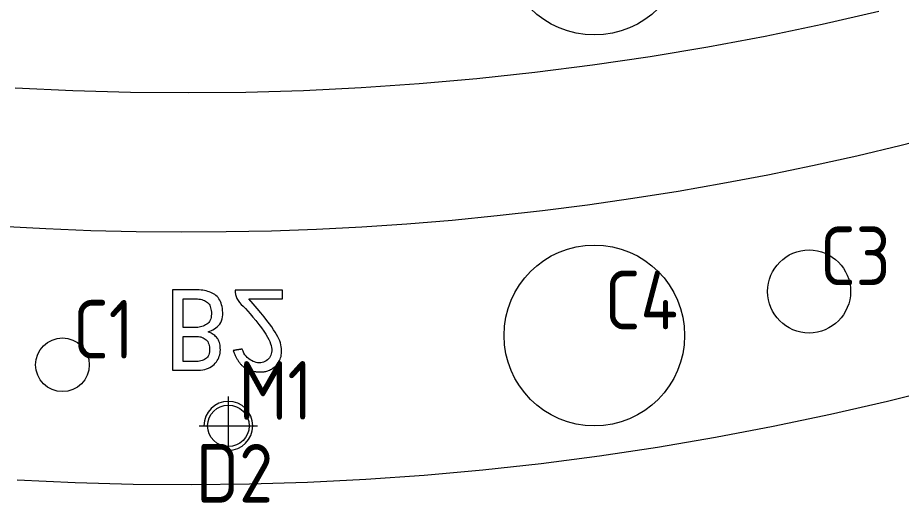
# Model space of a CAD drawing. Header units: millimetres. Extents: x 494 to 18201, y 224 to 11417.
# Drawn here: x 5489.2 to 5670.3, y 2767.6 to 2868.8 of the extents above; entities that cross this region are included whole.
import ezdxf
from ezdxf.lldxf.tags import DXFTag

# ---------------------------------------------------------------- set-up
doc = ezdxf.new("R2010")
doc.units = ezdxf.units.MM
for name, color, linetype in [('DIM', 7, 'Continuous'), ('PS', 7, 'Continuous'), ('PS_W', 1, 'Continuous')]:
    doc.layers.add(name, color=color, linetype=linetype)
doc.layers.add('dim_temp', color=161, linetype='Continuous', lineweight=9)
doc.styles.add('gbenor', font='gbenor.shx', dxfattribs={"bigfont": 'gbcbig.shx'})
doc.styles.get("Standard").update_dxf_attribs({"font": 'arial.ttf'})
tags = doc.linetypes.add('CENTER', pattern='A,22,[0,arial.ttf,S=0,R=0,X=0,Y=0],-8.5,8.5,-8.5', length=47.4).pattern_tags.tags
tags[16:17] = [DXFTag(74, 4), DXFTag(75, 0), DXFTag(340, '0'), DXFTag(46, 0.0), DXFTag(50, 0.0), DXFTag(44, 0.0), DXFTag(45, 0.0)]
tags[14:15] = [DXFTag(74, 4), DXFTag(75, 0), DXFTag(340, '0'), DXFTag(46, 0.0), DXFTag(50, 0.0), DXFTag(44, 0.0), DXFTag(45, 0.0)]
tags[12:13] = [DXFTag(74, 4), DXFTag(75, 0), DXFTag(340, '0'), DXFTag(46, 0.0), DXFTag(50, 0.0), DXFTag(44, 0.0), DXFTag(45, 0.0)]
tags = doc.linetypes.add('DASHED', pattern='A,12.86,[0,arial.ttf,S=0,R=0,X=0,Y=0],-12.86', length=25.72).pattern_tags.tags
tags[12:13] = [DXFTag(74, 4), DXFTag(75, 0), DXFTag(340, '0'), DXFTag(46, 0.0), DXFTag(50, 0.0), DXFTag(44, 0.0), DXFTag(45, 0.0)]
doc.dimstyles.new('通用', dxfattribs={"dimtxt": 5, "dimasz": 0.5, "dimexe": 1.5, "dimexo": 0, "dimgap": 1, "dimtad": 1, "dimtxsty": 'Standard', "dimblk": 'OPEN30', "dimcen": 1.5, "dimclrd": 252, "dimclre": 252, "dimclrt": 4, "dimadec": 1, "dimazin": 3, "dimtfac": 1, "dimtmove": 0, "dimatfit": 3, "dimldrblk": 'OPEN30', "dimarcsym": 0})

# ---------------------------------------------------------------- blocks, each defined once
blk = doc.blocks.new('*D34')
at = {"layer": 'Defpoints', "color": 0, "transparency": 16777216}
for p in [(5237.43, 3172.78), (5237.43, 3172.78), (5917.43, 2537.78)]:
    blk.add_point(p, dxfattribs=at)
at = {"layer": 'dim_temp', "color": 252, "lineweight": -2, "transparency": 16777216}
blk.add_line((5237.43, 3172.78), (5237.43, 3158.36), dxfattribs=at)
at = {"layer": 'dim_temp', "color": 4, "lineweight": 18, "transparency": 16777216, "insert": (5233.87, 3165.07), "char_height": 5, "attachment_point": 5, "rotation": 90}
blk.add_mtext('-680', dxfattribs=at)
blk = doc.blocks.new('_Open30')
at = {"color": 0, "linetype": 'ByBlock', "lineweight": -2}
for p, q in [((-1, 0.27), (0, 0)), ((0, 0), (-1, -0.27)), ((0, 0), (-1, 0))]:
    blk.add_line(p, q, dxfattribs=at)
blk = doc.blocks.new('*D35')
at = {"layer": 'Defpoints', "color": 0, "transparency": 16777216}
for p in [(5223.82, 3172.78), (5237.43, 3172.78), (5917.43, 2537.78)]:
    blk.add_point(p, dxfattribs=at)
at = {"layer": 'dim_temp', "color": 252, "lineweight": -2, "transparency": 16777216}
blk.add_line((5237.43, 3172.78), (5211.71, 3172.78), dxfattribs=at)
at = {"layer": 'dim_temp', "color": 4, "lineweight": 18, "transparency": 16777216, "insert": (5217.27, 3176.34), "char_height": 5, "attachment_point": 5}
blk.add_mtext('635', dxfattribs=at)

msp = doc.modelspace()

# ---------------------------------------------------------------- linework, layer by layer
at = {"layer": 'PS', "color": 46, "linetype": 'DASHED', "lineweight": 13, "ltscale": 0.87594}
for points in [[(5488.73774, 2854.48148), (5500.53852, 2853.91992), (5512.34653, 2853.58581), (5524.16177, 2853.47931), (5535.98426, 2853.60078), (5547.81401, 2853.95069), (5559.65104, 2854.52977), (5571.49539, 2855.3391), (5583.3471, 2856.38014), (5595.20623, 2857.65456), (5607.06639, 2859.16329), (5618.88813, 2860.90186), (5630.66483, 2862.86886), (5642.39652, 2865.064), (5654.08324, 2867.48719), (5665.72497, 2870.13847)], [(5485.79121, 2826.1569), (5495.02557, 2825.65362), (5504.2626, 2825.28976), (5513.50233, 2825.06524), (5522.74473, 2824.98002), (5531.98982, 2825.03413), (5541.2376, 2825.22777), (5550.48807, 2825.5612), (5559.74124, 2826.03471), (5568.99712, 2826.6488), (5578.25571, 2827.40404), (5587.51704, 2828.30102), (5596.78112, 2829.34052), (5606.04795, 2830.52339), (5615.31754, 2831.85061), (5624.56866, 2833.31971), (5633.78232, 2834.92742), (5642.95871, 2836.67315), (5652.09795, 2838.55642), (5661.20012, 2840.5769), (5670.26533, 2842.73425), (5679.29362, 2845.02829)], [(5679.14411, 2793.22568), (5667.49793, 2790.29429), (5655.80008, 2787.59246), (5644.05058, 2785.12015), (5632.24934, 2782.87765), (5620.39628, 2780.86539), (5608.49126, 2779.08398), (5596.53406, 2777.53439), (5584.55066, 2776.22058), (5572.57928, 2775.14573), (5560.62015, 2774.30785), (5548.67318, 2773.70513), (5536.73828, 2773.33615), (5524.81541, 2773.19987), (5512.90453, 2773.29552), (5501.0056, 2773.62245), (5489.1186, 2774.18023)]]:
    msp.add_lwpolyline(points, dxfattribs=at)
at = {"layer": 'PS', "color": 7, "linetype": 'DASHED', "lineweight": 13, "ltscale": 0.87594}
for points in [[(5528.27317, 2804.5508), (5528.61192, 2804.65069), (5528.94, 2804.77829), (5529.25742, 2804.93362), (5529.56418, 2805.11667), (5529.86028, 2805.32745), (5530.14571, 2805.56595), (5530.41933, 2805.83217), (5530.66023, 2806.12612), (5530.86062, 2806.44778), (5531.02048, 2806.79718), (5531.13982, 2807.17429), (5531.21864, 2807.57913), (5531.25695, 2808.0117), (5531.25777, 2808.46413), (5531.23586, 2808.89825), (5531.19318, 2809.30901), (5531.12973, 2809.69639), (5531.0455, 2810.06041), (5530.9405, 2810.40106), (5530.81473, 2810.71833), (5530.66819, 2811.01224), (5530.50087, 2811.28278), (5530.31278, 2811.52995), (5530.10391, 2811.75375), (5529.87427, 2811.95418), (5529.62449, 2812.13186), (5529.36121, 2812.29346), (5529.08624, 2812.44077), (5528.7996, 2812.5738), (5528.50126, 2812.69256), (5528.19125, 2812.79703), (5527.86954, 2812.88721), (5527.53616, 2812.96312), (5527.19109, 2813.02475), (5526.83433, 2813.07209), (5526.46589, 2813.10515), (5526.08576, 2813.12394), (5525.69415, 2813.12868), (5525.29866, 2813.12868), (5524.90317, 2813.12868), (5524.50767, 2813.12868), (5524.11218, 2813.12868), (5523.71669, 2813.12868), (5523.3212, 2813.12868), (5522.9257, 2813.12868), (5522.53021, 2813.12868), (5522.13472, 2813.12868), (5521.73923, 2813.12868), (5521.34373, 2813.12868), (5520.94824, 2813.12868)], [(5520.94824, 2813.12868), (5520.94824, 2812.79906), (5520.94824, 2812.46944), (5520.94824, 2812.13981), (5520.94824, 2811.81019), (5520.94824, 2811.48057), (5520.94824, 2811.15095), (5520.94824, 2810.82133), (5520.94824, 2810.49171), (5520.94824, 2810.16208), (5520.94824, 2809.83246), (5520.94824, 2809.50284), (5520.94824, 2809.17322), (5520.94824, 2808.8436), (5520.94824, 2808.51398), (5520.94824, 2808.18435), (5520.94824, 2807.85473), (5520.94824, 2807.52511), (5520.94824, 2807.19549), (5520.94824, 2806.86587), (5520.94824, 2806.53625), (5520.94824, 2806.20662), (5520.94824, 2805.877), (5520.94824, 2805.54738), (5520.94824, 2805.21776), (5520.94824, 2804.88814), (5520.94824, 2804.55851), (5520.94824, 2804.22889), (5520.94824, 2803.89927), (5520.94824, 2803.56965), (5520.94824, 2803.24003), (5520.94824, 2802.91041), (5520.94824, 2802.58078), (5520.94824, 2802.25116), (5520.94824, 2801.92154), (5520.94824, 2801.59192), (5520.94824, 2801.2623), (5520.94824, 2800.93268), (5520.94824, 2800.60305), (5520.94824, 2800.27343), (5520.94824, 2799.94381), (5520.94824, 2799.61419), (5520.94824, 2799.28457), (5520.94824, 2798.95495), (5520.94824, 2798.62532), (5520.94824, 2798.2957), (5520.94824, 2797.96608), (5520.94824, 2797.63646), (5520.94824, 2797.30684), (5520.94824, 2796.97722), (5520.94824, 2796.64759)], [(5533.81446, 2813.0323), (5533.81446, 2813.02459), (5533.81446, 2813.01688), (5533.81446, 2813.00917), (5533.81446, 2813.00146), (5533.81446, 2812.99375), (5533.81446, 2812.98604), (5533.81446, 2812.97833), (5533.81446, 2812.97062), (5533.81446, 2812.96291), (5533.81446, 2812.95519), (5533.81446, 2812.94748), (5533.81446, 2812.93977), (5533.81446, 2812.93206), (5533.81446, 2812.92435), (5533.81446, 2812.91664), (5533.81446, 2812.90893), (5533.81446, 2812.90122), (5533.81446, 2812.89351), (5533.81446, 2812.8858), (5533.81446, 2812.87809), (5533.81446, 2812.87038), (5533.81446, 2812.86267), (5533.81446, 2812.85496), (5533.81446, 2812.84725), (5533.81446, 2812.83954), (5533.81446, 2812.83183), (5533.81446, 2812.82412), (5533.81446, 2812.81641), (5533.81446, 2812.8087), (5533.81446, 2812.80099), (5533.81446, 2812.79328), (5533.81446, 2812.78557), (5533.81446, 2812.77785), (5533.81446, 2812.77014), (5533.81446, 2812.76243), (5533.81446, 2812.75472), (5533.81446, 2812.74701), (5533.81446, 2812.7393), (5533.81446, 2812.73159), (5533.81446, 2812.72388), (5533.81446, 2812.71617), (5533.81446, 2812.70846), (5533.81446, 2812.70075), (5533.81446, 2812.69304), (5533.81446, 2812.68533), (5533.81446, 2812.67762), (5533.81446, 2812.66991), (5533.81446, 2812.6622), (5533.81446, 2812.65449), (5533.81446, 2812.64678)], [(5543.5489, 2813.0323), (5543.35421, 2813.0323), (5543.15952, 2813.0323), (5542.96484, 2813.0323), (5542.77015, 2813.0323), (5542.57546, 2813.0323), (5542.38077, 2813.0323), (5542.18608, 2813.0323), (5541.99139, 2813.0323), (5541.7967, 2813.0323), (5541.60201, 2813.0323), (5541.40732, 2813.0323), (5541.21264, 2813.0323), (5541.01795, 2813.0323), (5540.82326, 2813.0323), (5540.62857, 2813.0323), (5540.43388, 2813.0323), (5540.23919, 2813.0323), (5540.0445, 2813.0323), (5539.84981, 2813.0323), (5539.65512, 2813.0323), (5539.46044, 2813.0323), (5539.26575, 2813.0323), (5539.07106, 2813.0323), (5538.87637, 2813.0323), (5538.68168, 2813.0323), (5538.48699, 2813.0323), (5538.2923, 2813.0323), (5538.09761, 2813.0323), (5537.90293, 2813.0323), (5537.70824, 2813.0323), (5537.51355, 2813.0323), (5537.31886, 2813.0323), (5537.12417, 2813.0323), (5536.92948, 2813.0323), (5536.73479, 2813.0323), (5536.5401, 2813.0323), (5536.34541, 2813.0323), (5536.15073, 2813.0323), (5535.95604, 2813.0323), (5535.76135, 2813.0323), (5535.56666, 2813.0323), (5535.37197, 2813.0323), (5535.17728, 2813.0323), (5534.98259, 2813.0323), (5534.7879, 2813.0323), (5534.59321, 2813.0323), (5534.39853, 2813.0323), (5534.20384, 2813.0323), (5534.00915, 2813.0323), (5533.81446, 2813.0323)], [(5533.81446, 2812.64678), (5533.87491, 2812.19155), (5533.99457, 2811.75113), (5534.17346, 2811.32552), (5534.41156, 2810.9147), (5534.70887, 2810.51869), (5535.0654, 2810.13749), (5535.47421, 2809.74819), (5535.91833, 2809.29482), (5536.39699, 2808.77482), (5536.9102, 2808.18821), (5537.45795, 2807.53499), (5538.04024, 2806.81514), (5538.64412, 2806.04409), (5539.19188, 2805.31438), (5539.67054, 2804.64141), (5540.08012, 2804.02519), (5540.42061, 2803.46572), (5540.69202, 2802.963), (5540.89535, 2802.51587), (5541.05264, 2802.09889), (5541.17293, 2801.70164), (5541.2562, 2801.32414), (5541.30246, 2800.96638), (5541.31172, 2800.62835), (5541.28396, 2800.31006), (5541.22166, 2800.01028), (5541.12728, 2799.72777), (5541.00083, 2799.46253), (5540.8423, 2799.21456), (5540.6517, 2798.98386), (5540.42902, 2798.77043), (5540.17982, 2798.57983), (5539.91767, 2798.42562), (5539.64317, 2798.30842), (5539.35634, 2798.22823), (5539.05718, 2798.18506), (5538.74568, 2798.17889), (5538.424, 2798.20881), (5538.10509, 2798.26926), (5537.79112, 2798.35931), (5537.48209, 2798.47898), (5537.17799, 2798.62825), (5536.87882, 2798.80714), (5536.58513, 2799.01578), (5536.30879, 2799.25758), (5536.05465, 2799.53392), (5535.82272, 2799.84481), (5535.613, 2800.19024), (5535.42548, 2800.57021), (5535.26017, 2800.98472)], [(5543.5489, 2811.29745), (5543.5489, 2811.33215), (5543.5489, 2811.36684), (5543.5489, 2811.40154), (5543.5489, 2811.43624), (5543.5489, 2811.47093), (5543.5489, 2811.50563), (5543.5489, 2811.54033), (5543.5489, 2811.57502), (5543.5489, 2811.60972), (5543.5489, 2811.64442), (5543.5489, 2811.67912), (5543.5489, 2811.71381), (5543.5489, 2811.74851), (5543.5489, 2811.78321), (5543.5489, 2811.8179), (5543.5489, 2811.8526), (5543.5489, 2811.8873), (5543.5489, 2811.92199), (5543.5489, 2811.95669), (5543.5489, 2811.99139), (5543.5489, 2812.02609), (5543.5489, 2812.06078), (5543.5489, 2812.09548), (5543.5489, 2812.13018), (5543.5489, 2812.16487), (5543.5489, 2812.19957), (5543.5489, 2812.23427), (5543.5489, 2812.26896), (5543.5489, 2812.30366), (5543.5489, 2812.33836), (5543.5489, 2812.37306), (5543.5489, 2812.40775), (5543.5489, 2812.44245), (5543.5489, 2812.47715), (5543.5489, 2812.51184), (5543.5489, 2812.54654), (5543.5489, 2812.58124), (5543.5489, 2812.61594), (5543.5489, 2812.65063), (5543.5489, 2812.68533), (5543.5489, 2812.72003), (5543.5489, 2812.75472), (5543.5489, 2812.78942), (5543.5489, 2812.82412), (5543.5489, 2812.85881), (5543.5489, 2812.89351), (5543.5489, 2812.92821), (5543.5489, 2812.96291), (5543.5489, 2812.9976), (5543.5489, 2813.0323)], [(5523.165, 2805.41823), (5523.165, 2805.53581), (5523.165, 2805.6534), (5523.165, 2805.77098), (5523.165, 2805.88857), (5523.165, 2806.00615), (5523.165, 2806.12374), (5523.165, 2806.24132), (5523.165, 2806.3589), (5523.165, 2806.47649), (5523.165, 2806.59407), (5523.165, 2806.71166), (5523.165, 2806.82924), (5523.165, 2806.94683), (5523.165, 2807.06441), (5523.165, 2807.182), (5523.165, 2807.29958), (5523.165, 2807.41716), (5523.165, 2807.53475), (5523.165, 2807.65233), (5523.165, 2807.76992), (5523.165, 2807.8875), (5523.165, 2808.00509), (5523.165, 2808.12267), (5523.165, 2808.24025), (5523.165, 2808.35784), (5523.165, 2808.47542), (5523.165, 2808.59301), (5523.165, 2808.71059), (5523.165, 2808.82818), (5523.165, 2808.94576), (5523.165, 2809.06335), (5523.165, 2809.18093), (5523.165, 2809.29851), (5523.165, 2809.4161), (5523.165, 2809.53368), (5523.165, 2809.65127), (5523.165, 2809.76885), (5523.165, 2809.88644), (5523.165, 2810.00402), (5523.165, 2810.1216), (5523.165, 2810.23919), (5523.165, 2810.35677), (5523.165, 2810.47436), (5523.165, 2810.59194), (5523.165, 2810.70953), (5523.165, 2810.82711), (5523.165, 2810.9447), (5523.165, 2811.06228), (5523.165, 2811.17986), (5523.165, 2811.29745)], [(5523.165, 2811.29745), (5523.53317, 2811.29745), (5523.90134, 2811.29745), (5524.26952, 2811.29745), (5524.63769, 2811.29745), (5525.00586, 2811.29745), (5525.37404, 2811.29745), (5525.73337, 2811.29017), (5526.07425, 2811.2677), (5526.39669, 2811.23003), (5526.70068, 2811.17718), (5526.98623, 2811.10913), (5527.25332, 2811.02588), (5527.50197, 2810.92745), (5527.73216, 2810.81382), (5527.94391, 2810.685), (5528.13688, 2810.53965), (5528.30944, 2810.37129), (5528.46138, 2810.17905), (5528.59271, 2809.96293), (5528.70341, 2809.72294), (5528.7935, 2809.45908), (5528.86297, 2809.17134), (5528.91182, 2808.85973), (5528.94005, 2808.52424), (5528.94759, 2808.16531), (5528.92939, 2807.8136), (5528.88235, 2807.48798), (5528.80647, 2807.18846), (5528.70175, 2806.91504), (5528.56818, 2806.66771), (5528.40577, 2806.44648), (5528.21452, 2806.25134), (5527.99442, 2806.0823), (5527.75173, 2805.93702), (5527.5015, 2805.80983), (5527.24441, 2805.70051), (5526.98045, 2805.60903), (5526.70962, 2805.53542), (5526.43193, 2805.47965), (5526.14737, 2805.44175), (5525.85594, 2805.4217), (5525.55813, 2805.41823), (5525.25899, 2805.41823), (5524.95985, 2805.41823), (5524.6607, 2805.41823), (5524.36156, 2805.41823), (5524.06242, 2805.41823), (5523.76328, 2805.41823), (5523.46414, 2805.41823), (5523.165, 2805.41823)], [(5538.24797, 2796.35845), (5538.47651, 2796.33879), (5538.69949, 2796.32607), (5538.91693, 2796.32028), (5539.12881, 2796.32144), (5539.33514, 2796.32954), (5539.53592, 2796.34457), (5539.73115, 2796.36655), (5539.92083, 2796.39546), (5540.1065, 2796.43224), (5540.29317, 2796.47989), (5540.48122, 2796.53864), (5540.67067, 2796.6085), (5540.8615, 2796.68946), (5541.05373, 2796.78152), (5541.24734, 2796.88469), (5541.44233, 2796.99896), (5541.63818, 2797.12456), (5541.82786, 2797.26451), (5542.00921, 2797.41972), (5542.18223, 2797.5902), (5542.34692, 2797.77594), (5542.50329, 2797.97696), (5542.65133, 2798.19324), (5542.79105, 2798.42478), (5542.92243, 2798.67159), (5543.03994, 2798.93228), (5543.13801, 2799.20547), (5543.21666, 2799.49114), (5543.27588, 2799.7893), (5543.31566, 2800.09996), (5543.33602, 2800.4231), (5543.33694, 2800.75874), (5543.31844, 2801.10687), (5543.27711, 2801.46841), (5543.20193, 2801.84637), (5543.09205, 2802.241), (5542.94748, 2802.65227), (5542.76821, 2803.0802), (5542.55425, 2803.52479), (5542.30559, 2803.98602), (5542.02223, 2804.46392), (5541.70209, 2804.96132), (5541.31811, 2805.51531), (5540.86196, 2806.13732), (5540.33364, 2806.82732), (5539.73315, 2807.58534), (5539.06049, 2808.41136), (5538.31566, 2809.30538), (5537.49866, 2810.26741), (5536.6095, 2811.29745)], [(5536.6095, 2811.29745), (5536.74829, 2811.29745), (5536.88707, 2811.29745), (5537.02586, 2811.29745), (5537.16465, 2811.29745), (5537.30344, 2811.29745), (5537.44223, 2811.29745), (5537.58101, 2811.29745), (5537.7198, 2811.29745), (5537.85859, 2811.29745), (5537.99738, 2811.29745), (5538.13617, 2811.29745), (5538.27495, 2811.29745), (5538.41374, 2811.29745), (5538.55253, 2811.29745), (5538.69132, 2811.29745), (5538.83011, 2811.29745), (5538.96889, 2811.29745), (5539.10768, 2811.29745), (5539.24647, 2811.29745), (5539.38526, 2811.29745), (5539.52405, 2811.29745), (5539.66284, 2811.29745), (5539.80162, 2811.29745), (5539.94041, 2811.29745), (5540.0792, 2811.29745), (5540.21799, 2811.29745), (5540.35678, 2811.29745), (5540.49556, 2811.29745), (5540.63435, 2811.29745), (5540.77314, 2811.29745), (5540.91193, 2811.29745), (5541.05072, 2811.29745), (5541.1895, 2811.29745), (5541.32829, 2811.29745), (5541.46708, 2811.29745), (5541.60587, 2811.29745), (5541.74466, 2811.29745), (5541.88344, 2811.29745), (5542.02223, 2811.29745), (5542.16102, 2811.29745), (5542.29981, 2811.29745), (5542.4386, 2811.29745), (5542.57739, 2811.29745), (5542.71617, 2811.29745), (5542.85496, 2811.29745), (5542.99375, 2811.29745), (5543.13254, 2811.29745), (5543.27133, 2811.29745), (5543.41011, 2811.29745), (5543.5489, 2811.29745)], [(5520.94824, 2796.64759), (5521.434, 2796.64759), (5521.91976, 2796.64759), (5522.40552, 2796.64759), (5522.89128, 2796.64759), (5523.37703, 2796.64759), (5523.86279, 2796.64759), (5524.34855, 2796.64759), (5524.83431, 2796.64759), (5525.32007, 2796.64759), (5525.80583, 2796.64759), (5526.28588, 2796.65352), (5526.74269, 2796.68363), (5527.17502, 2796.7392), (5527.58286, 2796.82024), (5527.96622, 2796.92673), (5528.3251, 2797.05869), (5528.6595, 2797.2161), (5528.96941, 2797.39898), (5529.25484, 2797.60732), (5529.51579, 2797.84113), (5529.75226, 2798.09584), (5529.96424, 2798.36079), (5530.15174, 2798.63554), (5530.31476, 2798.92008), (5530.4533, 2799.21441), (5530.56736, 2799.51853), (5530.65693, 2799.83245), (5530.72202, 2800.15616), (5530.76263, 2800.48966), (5530.77876, 2800.83296), (5530.77317, 2801.176), (5530.75084, 2801.50078), (5530.71187, 2801.80697), (5530.65624, 2802.09454), (5530.58397, 2802.36351), (5530.49505, 2802.61388), (5530.38948, 2802.84563), (5530.26726, 2803.05878), (5530.12839, 2803.25333), (5529.97288, 2803.42926), (5529.80736, 2803.58992), (5529.64081, 2803.73977), (5529.47328, 2803.87885), (5529.30478, 2804.00716), (5529.13529, 2804.1247), (5528.96482, 2804.23146), (5528.79338, 2804.32746), (5528.62096, 2804.41268), (5528.44755, 2804.48713), (5528.27317, 2804.5508)], [(5523.165, 2798.47883), (5523.165, 2798.58099), (5523.165, 2798.68315), (5523.165, 2798.78532), (5523.165, 2798.88748), (5523.165, 2798.98964), (5523.165, 2799.09181), (5523.165, 2799.19397), (5523.165, 2799.29613), (5523.165, 2799.3983), (5523.165, 2799.50046), (5523.165, 2799.60262), (5523.165, 2799.70479), (5523.165, 2799.80695), (5523.165, 2799.90911), (5523.165, 2800.01128), (5523.165, 2800.11344), (5523.165, 2800.2156), (5523.165, 2800.31777), (5523.165, 2800.41993), (5523.165, 2800.52209), (5523.165, 2800.62426), (5523.165, 2800.72642), (5523.165, 2800.82858), (5523.165, 2800.93075), (5523.165, 2801.03291), (5523.165, 2801.13508), (5523.165, 2801.23724), (5523.165, 2801.3394), (5523.165, 2801.44157), (5523.165, 2801.54373), (5523.165, 2801.64589), (5523.165, 2801.74806), (5523.165, 2801.85022), (5523.165, 2801.95238), (5523.165, 2802.05455), (5523.165, 2802.15671), (5523.165, 2802.25887), (5523.165, 2802.36104), (5523.165, 2802.4632), (5523.165, 2802.56536), (5523.165, 2802.66753), (5523.165, 2802.76969), (5523.165, 2802.87185), (5523.165, 2802.97402), (5523.165, 2803.07618), (5523.165, 2803.17834), (5523.165, 2803.28051), (5523.165, 2803.38267), (5523.165, 2803.48483), (5523.165, 2803.587)], [(5523.165, 2803.587), (5523.42933, 2803.587), (5523.69367, 2803.587), (5523.95801, 2803.587), (5524.22235, 2803.587), (5524.48669, 2803.587), (5524.75103, 2803.587), (5525.01537, 2803.587), (5525.27971, 2803.587), (5525.54405, 2803.587), (5525.80839, 2803.587), (5526.07191, 2803.58523), (5526.32793, 2803.56719), (5526.57495, 2803.52968), (5526.81299, 2803.47269), (5527.04205, 2803.39624), (5527.26211, 2803.30031), (5527.47319, 2803.1849), (5527.67527, 2803.05003), (5527.86715, 2802.89519), (5528.03771, 2802.71594), (5528.1843, 2802.51123), (5528.30692, 2802.28106), (5528.40558, 2802.02542), (5528.48027, 2801.74431), (5528.531, 2801.43774), (5528.55776, 2801.10571), (5528.56011, 2800.75214), (5528.53368, 2800.41634), (5528.47733, 2800.10847), (5528.39107, 2799.82851), (5528.2749, 2799.57648), (5528.12881, 2799.35236), (5527.95281, 2799.15617), (5527.74838, 2798.98752), (5527.52741, 2798.84345), (5527.29249, 2798.72331), (5527.0436, 2798.6271), (5526.78076, 2798.55482), (5526.50395, 2798.50648), (5526.21318, 2798.48206), (5525.91006, 2798.47883), (5525.60506, 2798.47883), (5525.30005, 2798.47883), (5524.99504, 2798.47883), (5524.69003, 2798.47883), (5524.38503, 2798.47883), (5524.08002, 2798.47883), (5523.77501, 2798.47883), (5523.47, 2798.47883), (5523.165, 2798.47883)], [(5535.26017, 2800.98472), (5535.22354, 2800.97894), (5535.18692, 2800.97316), (5535.15029, 2800.96737), (5535.11367, 2800.96159), (5535.07705, 2800.95581), (5535.04042, 2800.95002), (5535.0038, 2800.94424), (5534.96717, 2800.93846), (5534.93055, 2800.93268), (5534.89392, 2800.92689), (5534.8573, 2800.92111), (5534.82067, 2800.91533), (5534.78405, 2800.90954), (5534.74742, 2800.90376), (5534.7108, 2800.89798), (5534.67417, 2800.8922), (5534.63755, 2800.88641), (5534.60092, 2800.88063), (5534.5643, 2800.87485), (5534.52768, 2800.86906), (5534.49105, 2800.86328), (5534.45443, 2800.8575), (5534.4178, 2800.85172), (5534.38118, 2800.84593), (5534.34455, 2800.84015), (5534.30793, 2800.83437), (5534.2713, 2800.82858), (5534.23468, 2800.8228), (5534.19805, 2800.81702), (5534.16143, 2800.81124), (5534.1248, 2800.80545), (5534.08818, 2800.79967), (5534.05156, 2800.79389), (5534.01493, 2800.7881), (5533.97831, 2800.78232), (5533.94168, 2800.77654), (5533.90506, 2800.77076), (5533.86843, 2800.76497), (5533.83181, 2800.75919), (5533.79518, 2800.75341), (5533.75856, 2800.74763), (5533.72193, 2800.74184), (5533.68531, 2800.73606), (5533.64868, 2800.73028), (5533.61206, 2800.72449), (5533.57544, 2800.71871), (5533.53881, 2800.71293), (5533.50219, 2800.70715), (5533.46556, 2800.70136), (5533.42894, 2800.69558)], [(5533.42894, 2800.69558), (5533.49131, 2800.52017), (5533.55508, 2800.34861), (5533.62023, 2800.18091), (5533.68677, 2800.01706), (5533.7547, 2799.85707), (5533.82402, 2799.70093), (5533.89472, 2799.54865), (5533.96682, 2799.40022), (5534.0403, 2799.25565), (5534.11517, 2799.11494), (5534.19142, 2798.97808), (5534.26907, 2798.84507), (5534.3481, 2798.71592), (5534.42852, 2798.59063), (5534.51033, 2798.46919), (5534.59352, 2798.3516), (5534.67811, 2798.23787), (5534.76408, 2798.128), (5534.85144, 2798.02198), (5534.94018, 2797.91982), (5535.03032, 2797.82151), (5535.12184, 2797.72706), (5535.21475, 2797.63646), (5535.30905, 2797.54972), (5535.40474, 2797.46683), (5535.50181, 2797.38733), (5535.60028, 2797.31077), (5535.70013, 2797.23713), (5535.80136, 2797.16643), (5535.90399, 2797.09865), (5536.008, 2797.03381), (5536.11341, 2796.9719), (5536.2202, 2796.91291), (5536.32837, 2796.85686), (5536.43794, 2796.80373), (5536.54889, 2796.75354), (5536.66123, 2796.70627), (5536.77496, 2796.66194), (5536.89008, 2796.62053), (5537.00659, 2796.58206), (5537.12448, 2796.54651), (5537.24376, 2796.51389), (5537.36443, 2796.48421), (5537.48648, 2796.45745), (5537.60993, 2796.43363), (5537.73476, 2796.41273), (5537.86098, 2796.39477), (5537.98859, 2796.37973), (5538.11758, 2796.36763), (5538.24797, 2796.35845)]]:
    msp.add_lwpolyline(points, dxfattribs=at)
at = {"layer": 'PS', "color": 42, "linetype": 'Continuous', "lineweight": 13}
for centre, radius in [((5607.42542, 2883.78225), 18.5), ((5607.42542, 2803.78225), 18.5), ((5651.42542, 2812.78225), 8.5), ((5498.42544, 2797.78225), 5.5), ((5532.42542, 2785.28225), 4.253)]:
    msp.add_circle(centre, radius, dxfattribs=at)
at = {"layer": 'PS', "color": 42, "linetype": 'Continuous', "lineweight": 18}
msp.add_arc((5532.42542, 2785.28225), 5, 270, 180, dxfattribs=at)
at = {"layer": 'PS_W', "color": 1, "linetype": 'CENTER', "lineweight": 18, "ltscale": 0.87594}
for p, q in [((5532.42542, 2779.28225), (5532.42542, 2791.28225)), ((5526.42542, 2785.28225), (5538.42542, 2785.28225))]:
    msp.add_line(p, q, dxfattribs=at)

# ---------------------------------------------------------------- texts
at = {"layer": 'DIM', "color": 4, "lineweight": 18, "style": 'gbenor'}
for s, p in [('C3', (5653.62042, 2814.07222)), ('C4', (5609.53142, 2805.02772)), ('C1', (5500.56042, 2799.04222)), ('M1', (5534.55042, 2786.53722)), ('D2', (5525.80492, 2769.57862))]:
    msp.add_text(s, height=12, dxfattribs=at).set_placement(p)

# ---------------------------------------------------------------- dimensions: what is measured, and where the dimension line sits
at = {"layer": 'dim_temp', "color": 4, "lineweight": 18}
dim = msp.add_ordinate_dim(feature_location=(5237.42542, 3172.78225), offset=(-13.60231, 0), dtype=0, origin=(5917.42544, 2537.78225), dimstyle='通用', dxfattribs=at)
dim.commit()
dim.dimension.update_dxf_attribs({"geometry": '*D35', "text_midpoint": (5217.26718, 3176.33682)})
dim = msp.add_ordinate_dim(feature_location=(5237.42542, 3172.78225), offset=(0, 0), dtype=1, origin=(5917.42544, 2537.78225), text='-<>', dimstyle='通用', dxfattribs=at)
dim.commit()
dim.dimension.update_dxf_attribs({"geometry": '*D34', "text_midpoint": (5233.87256, 3165.07011)})

doc.saveas('drawing.dxf')
